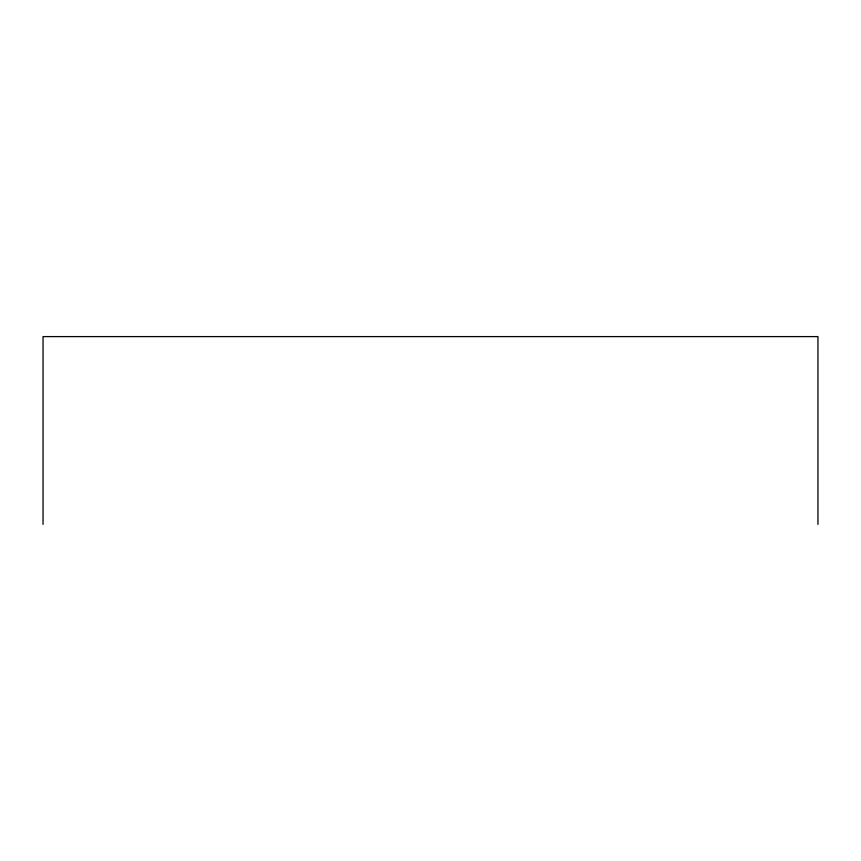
<?xml version="1.0" encoding="UTF-8"?>
<svg xmlns="http://www.w3.org/2000/svg" width="861" height="861" viewBox="0 0 861 861"><rect width="100%" height="100%" fill="white"/><g stroke="black" fill="none" stroke-linecap="round" stroke-linejoin="round"><path stroke-width="1.29" d="M817.95 524.403L817.95 336.597L43.05 336.597L43.05 524.403"/></g></svg>
